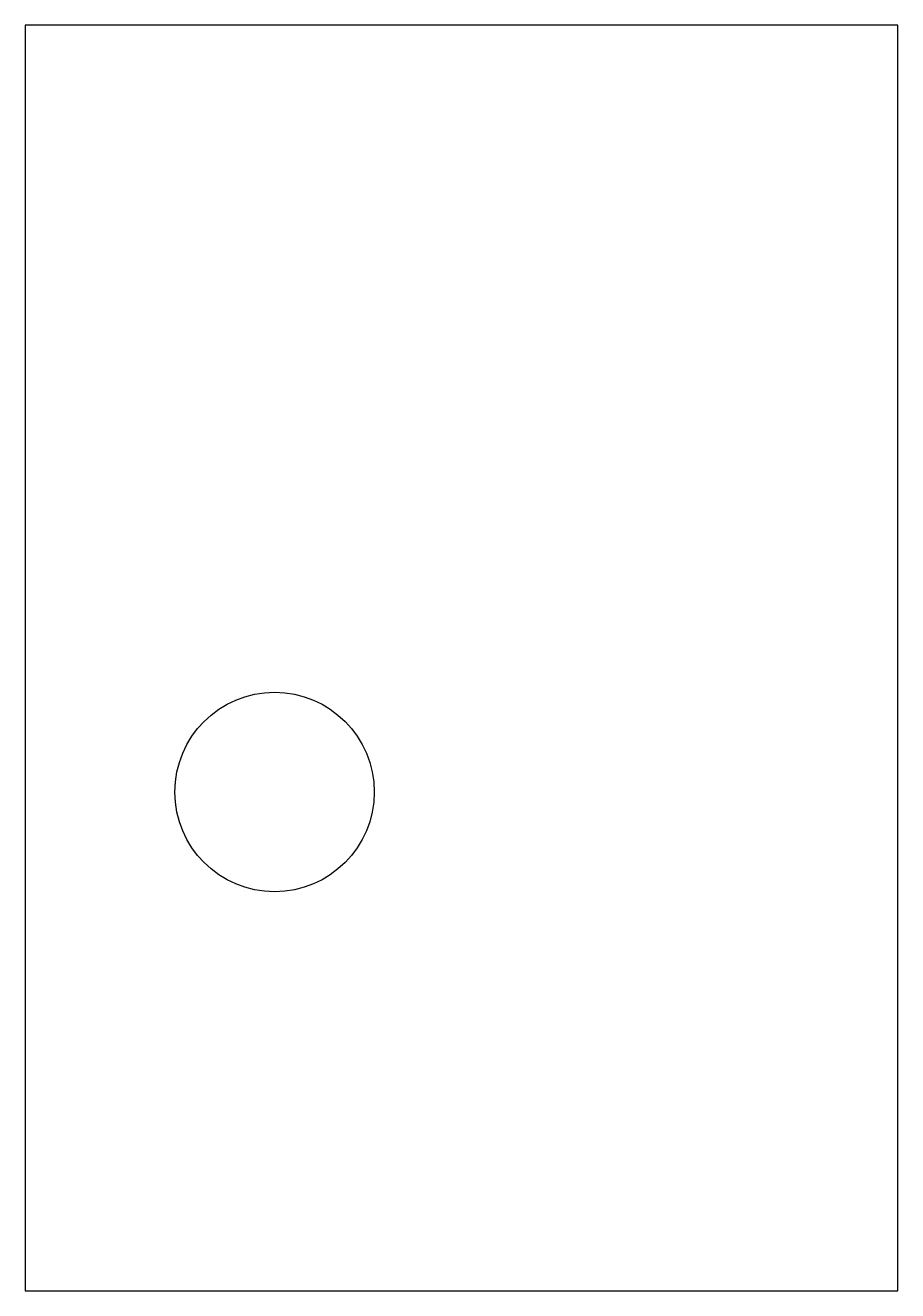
# Model space of a CAD drawing. Header units: millimetres. Extents: x 0 to 14, y 0 to 20.3.
import ezdxf

# ---------------------------------------------------------------- set-up
doc = ezdxf.new("R2010")
doc.units = ezdxf.units.MM
doc.layers.add('CUT_HOLES', color=7, linetype='Continuous')
doc.layers.add('CUT_OUTER', color=7, linetype='Continuous')

msp = doc.modelspace()

# ---------------------------------------------------------------- linework, layer by layer
at = {"layer": 'CUT_HOLES'}
msp.add_circle((4, 8), 1.6, dxfattribs=at)
at = {"layer": 'CUT_OUTER'}
msp.add_lwpolyline([(0, 0), (14, 0), (14, 20.3), (0, 20.3)], close=True, dxfattribs=at)

doc.saveas('drawing.dxf')
